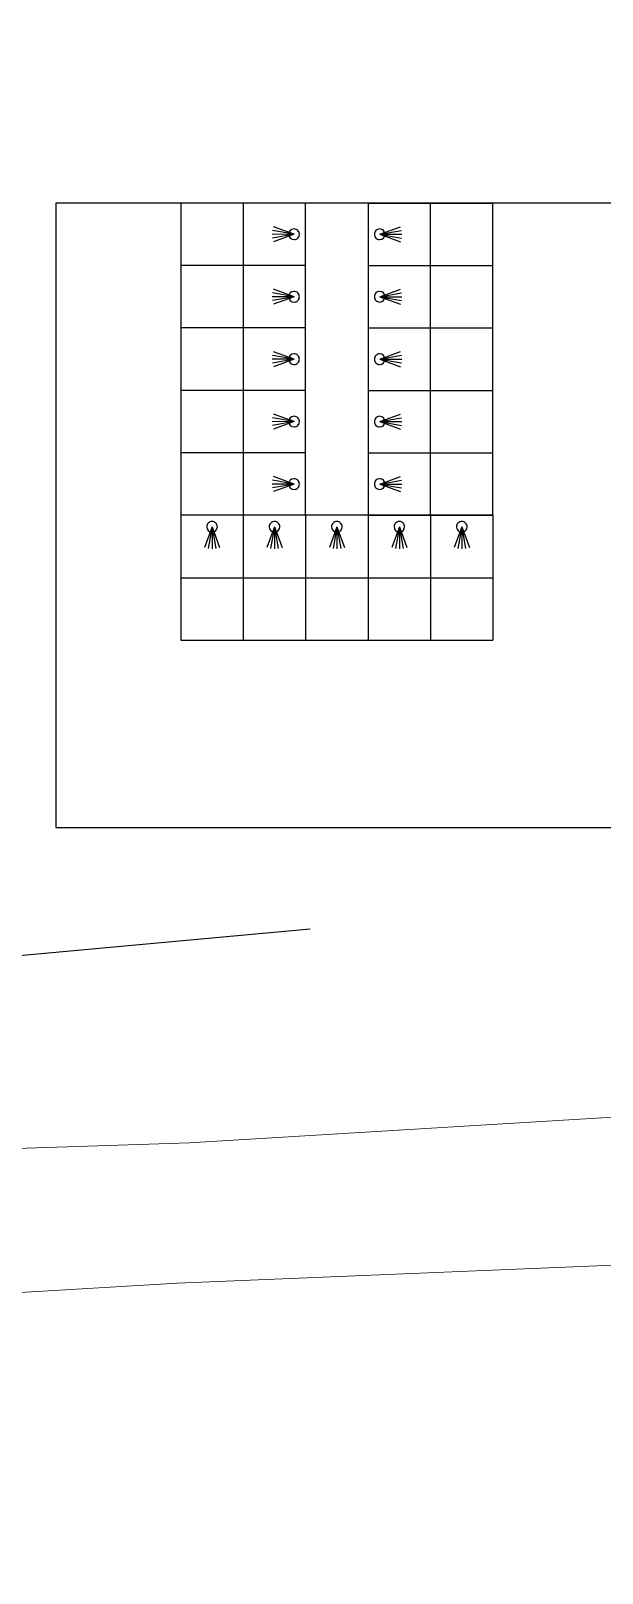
# Model space of a CAD drawing. Header units: millimetres. Extents: x 111563 to 112628, y 522776 to 523529.
# Drawn here: x 112145.6 to 112154.75, y 523242.06 to 523266.76 of the extents above; entities that cross this region are included whole.
import ezdxf

# ---------------------------------------------------------------- set-up
doc = ezdxf.new("R2010")
doc.units = ezdxf.units.MM
doc.linetypes.add('DASHED', pattern=[18, 12, -6])
for name, color, linetype, lineweight, true_color in [('FIELD A - talud basis', 253, 'Continuous', 0, 0xadadad), ('FIELD A - talud plateau', 253, 'Continuous', 0, 0xadadad), ('FIELD N-O-Q - hull', 18, 'Continuous', 0, 0x000000), ('Pipes - water', 5, 'DASHED', 25, 0x0000ff), ('V00 kant verhard', 253, 'Continuous', 0, 0xadadad)]:
    doc.layers.add(name, color=color, linetype=linetype, lineweight=lineweight, true_color=true_color)
doc.layers.add('toilet', color=18, linetype='Continuous', true_color=0x000000)

msp = doc.modelspace()

# ---------------------------------------------------------------- hatches: boundary and pattern name
at = {"layer": 'FIELD N-O-Q - hull'}
h = msp.add_hatch(dxfattribs=at)
h.set_pattern_fill('AR-B816', color=256, scale=1000, style=0)
h.paths.add_polyline_path([(112104.1131, 523428.83168), (112259.20185, 523474.28717), (112262.73937, 523319.31976), (112187.88576, 523319.44031), (112192.07783, 523173.24212), (112050.76029, 523122.41024), (111962.59473, 523365.03129), (112106.90715, 523415.11788)], flags=0)
at = {"layer": 'V00 kant verhard'}
h = msp.add_hatch(dxfattribs=at)
h.set_pattern_fill('AR-B816', color=256, scale=1000, style=0)
h.paths.add_polyline_path([(112627.903, 523527.23764), (112530.566, 523523.343), (112470.508, 523521.339), (112250.136, 523512.538), (112232.138, 523511.372), (112209.07328, 523507.80812), (112176.04435, 523497.34878), (112145.45738, 523486.9362), (112122.02906, 523478.47597), (112101.34175, 523473.3585), (112096.16551, 523474.12131), (112091.60479, 523475.87283), (112087.37467, 523477.0117), (112082.33108, 523477.49979), (112075.33512, 523476.52361), (112069.82603, 523473.93854), (112065.98458, 523469.41919), (112063.95088, 523464.22194), (112062.03015, 523460.26751), (112059.65749, 523458.2338), (112053.10443, 523454.95727), (112045.08258, 523450.5509), (112027.90905, 523442.75502), (111977.74425, 523423.88673), (111968.472, 523419.474), (111943.43, 523405.653), (111913.759, 523389.75), (111893.101, 523379.078), (111856.481, 523362.188), (111832.057, 523351.451), (111790.216, 523335.613), (111696.025, 523301.114), (111604.124, 523267.735), (111597.716, 523265.419), (111592.013, 523263.358), (111564.203, 523253.30553), (111564.203, 523247.16755), (111590.937, 523256.883), (111599.753, 523260.087), (111603.433, 523261.424), (111658.83, 523281.405), (111683.966, 523290.714), (111739.147, 523310.825), (111798.108, 523332.5), (111846.428, 523351.628), (111885.622, 523369.01), (111909.176, 523380.637), (111924.485, 523388.786), (111939.759, 523397.227), (111968.801, 523413.129), (111979.6449, 523418.82803), (111994.69434, 523424.38683), (112031.30108, 523438.35163), (112044.31681, 523441.87672), (112056.51906, 523444.58833), (112063.29809, 523445.67298), (112068.04341, 523445.67298), (112071.29734, 523443.91043), (112076.58498, 523442.0123), (112081.02294, 523439.58514), (112084.68445, 523434.41979), (112090.37287, 523423.6968), (112094.68823, 523414.86994), (112101.19079, 523416.84175), (112098.47918, 523426.55835), (112095.31473, 523437.86306), (112094.18489, 523441.0266), (112094.07191, 523443.73821), (112094.97578, 523445.88491), (112098.5511, 523451.47965), (112100.07368, 523456.16576), (112101.31598, 523458.78113), (112104.06211, 523461.33111), (112109.89617, 523464.04662), (112138.20538, 523476.54172), (112193.45716, 523496.84626), (112211.80659, 523502.14627), (112241.433, 523506.322), (112270.728, 523507.824), (112491.463, 523516.319), (112537.339, 523518.279), (112627.903, 523521.60036)], flags=0)
edge = h.paths.add_edge_path(flags=0)
edge.add_arc((112082.02378, 523459.1117), 13.84051, 0, 360)

# ---------------------------------------------------------------- linework, layer by layer
at = {"layer": 'FIELD A - talud basis'}
msp.add_lwpolyline([(112166.976, 523371.829), (112167.466, 523355.319), (112167.96, 523335.682), (112168.922, 523315.362), (112169.334, 523295.011), (112169.894, 523274.78), (112170.531, 523257.51), (112170.475, 523251.688), (112170.32468, 523251.10843), (112169.966, 523250.629), (112169.966, 523250.629), (112169.34224, 523250.2861), (112168.631, 523250.258), (112168.631, 523250.258), (112164.827, 523249.943), (112164.782, 523249.962), (112148.141, 523248.949), (112131.646, 523248.409), (112106.955, 523247.668), (112087.181, 523246.784), (112066.876, 523246.163), (112047.566, 523245.623)], dxfattribs=at)
at = {"layer": 'FIELD A - talud plateau'}
msp.add_lwpolyline([(112036.491, 523243.738), (112041.371, 523243.174), (112046.879, 523243.202), (112057.464, 523243.634), (112067.001, 523243.773), (112086.914, 523244.263), (112106.868, 523245.117), (112127.969, 523245.518), (112147.949, 523246.702), (112165.53, 523247.429), (112170.518, 523247.345), (112171.59709, 523247.72117), (112172.438, 523248.495), (112172.438, 523248.495), (112172.915, 523249.6004), (112172.887, 523250.804), (112172.887, 523250.804), (112172.972, 523257.486), (112173.326, 523275.049), (112172.465, 523295.098), (112172.422, 523315.051), (112171.278, 523334.768), (112170.74, 523354.659), (112170.017, 523373.894)], dxfattribs=at)
at = {"layer": 'Pipes - water'}
msp.add_line((112168, 523254), (112102, 523248), dxfattribs=at)
at = {"layer": 'toilet'}
for p, q in [((112166, 523264), (112146, 523264)), ((112146, 523264), (112146, 523254)), ((112148, 523264), (112148, 523263)), ((112150, 523264), (112148, 523264)), ((112149, 523264), (112149, 523263)), ((112150, 523263), (112150, 523264)), ((112151, 523264), (112151, 523263)), ((112151, 523264), (112153, 523264)), ((112152, 523263), (112152, 523264)), ((112153, 523263), (112153, 523264)), ((112149.8146, 523263.49977), (112149.46143, 523263.49922)), ((112149.8146, 523263.49977), (112149.4667, 523263.56057)), ((112149.8146, 523263.49977), (112149.46689, 523263.43792)), ((112149.8146, 523263.49977), (112149.48255, 523263.62009)), ((112149.8146, 523263.49977), (112149.48293, 523263.37852)), ((112151.18517, 523263.5856), (112151.18517, 523263.5856)), ((112151.1854, 523263.50023), (112151.51707, 523263.62148)), ((112151.1854, 523263.50023), (112151.53311, 523263.56208)), ((112151.1854, 523263.50023), (112151.53857, 523263.50078)), ((112151.1854, 523263.50023), (112151.5333, 523263.43943)), ((112151.1854, 523263.50023), (112151.51745, 523263.37991)), ((112149.81483, 523263.4144), (112149.81483, 523263.4144)), ((112150, 523263), (112148, 523263)), ((112148, 523263), (112148, 523262)), ((112149, 523263), (112149, 523262)), ((112150, 523262), (112150, 523263)), ((112151, 523263), (112151, 523262)), ((112151, 523263), (112153, 523263)), ((112152, 523262), (112152, 523263)), ((112153, 523262), (112153, 523263)), ((112149.8146, 523262.49977), (112149.46143, 523262.49922)), ((112149.8146, 523262.49977), (112149.4667, 523262.56057)), ((112149.8146, 523262.49977), (112149.46689, 523262.43792)), ((112149.8146, 523262.49977), (112149.48255, 523262.62009)), ((112149.8146, 523262.49977), (112149.48293, 523262.37852)), ((112151.18517, 523262.5856), (112151.18517, 523262.5856)), ((112151.1854, 523262.50023), (112151.51707, 523262.62148)), ((112151.1854, 523262.50023), (112151.53311, 523262.56208)), ((112151.1854, 523262.50023), (112151.53857, 523262.50078)), ((112151.1854, 523262.50023), (112151.5333, 523262.43943)), ((112151.1854, 523262.50023), (112151.51745, 523262.37991)), ((112149.81483, 523262.4144), (112149.81483, 523262.4144)), ((112150, 523262), (112148, 523262)), ((112148, 523262), (112148, 523261)), ((112149, 523262), (112149, 523261)), ((112150, 523261), (112150, 523262)), ((112151, 523262), (112151, 523261)), ((112151, 523262), (112153, 523262)), ((112152, 523261), (112152, 523262)), ((112153, 523261), (112153, 523262)), ((112149.8146, 523261.49977), (112149.46143, 523261.49922)), ((112149.8146, 523261.49977), (112149.4667, 523261.56057)), ((112149.8146, 523261.49977), (112149.46689, 523261.43792)), ((112149.8146, 523261.49977), (112149.48255, 523261.62009)), ((112149.8146, 523261.49977), (112149.48293, 523261.37852)), ((112151.18517, 523261.5856), (112151.18517, 523261.5856)), ((112151.1854, 523261.50023), (112151.51707, 523261.62148)), ((112151.1854, 523261.50023), (112151.53311, 523261.56208)), ((112151.1854, 523261.50023), (112151.53857, 523261.50078)), ((112151.1854, 523261.50023), (112151.5333, 523261.43943)), ((112151.1854, 523261.50023), (112151.51745, 523261.37991)), ((112149.81483, 523261.4144), (112149.81483, 523261.4144)), ((112150, 523261), (112148, 523261)), ((112148, 523261), (112148, 523260)), ((112149, 523261), (112149, 523260)), ((112150, 523260), (112150, 523261)), ((112151, 523261), (112151, 523260)), ((112151, 523261), (112153, 523261)), ((112152, 523260), (112152, 523261)), ((112153, 523260), (112153, 523261)), ((112149.8146, 523260.49977), (112149.4667, 523260.56057)), ((112149.8146, 523260.49977), (112149.48255, 523260.62009)), ((112151.18517, 523260.5856), (112151.18517, 523260.5856)), ((112151.1854, 523260.50023), (112151.51707, 523260.62148)), ((112151.1854, 523260.50023), (112151.53311, 523260.56208)), ((112149.8146, 523260.49977), (112149.46143, 523260.49922)), ((112149.8146, 523260.49977), (112149.46689, 523260.43792)), ((112149.8146, 523260.49977), (112149.48293, 523260.37852)), ((112149.81483, 523260.4144), (112149.81483, 523260.4144)), ((112151.1854, 523260.50023), (112151.53857, 523260.50078)), ((112151.1854, 523260.50023), (112151.5333, 523260.43943)), ((112151.1854, 523260.50023), (112151.51745, 523260.37991)), ((112148, 523260), (112148, 523259)), ((112150, 523260), (112148, 523260)), ((112149, 523260), (112149, 523259)), ((112150, 523259), (112150, 523260)), ((112151, 523260), (112151, 523259)), ((112151, 523260), (112153, 523260)), ((112152, 523259), (112152, 523260)), ((112153, 523259), (112153, 523260)), ((112149.8146, 523259.49977), (112149.4667, 523259.56057)), ((112149.8146, 523259.49977), (112149.48255, 523259.62009)), ((112151.18517, 523259.5856), (112151.18517, 523259.5856)), ((112151.1854, 523259.50023), (112151.51707, 523259.62148)), ((112151.1854, 523259.50023), (112151.53311, 523259.56208)), ((112149.8146, 523259.49977), (112149.46143, 523259.49922)), ((112149.8146, 523259.49977), (112149.46689, 523259.43792)), ((112149.8146, 523259.49977), (112149.48293, 523259.37852)), ((112149.81483, 523259.4144), (112149.81483, 523259.4144)), ((112151.1854, 523259.50023), (112151.53857, 523259.50078)), ((112151.1854, 523259.50023), (112151.5333, 523259.43943)), ((112151.1854, 523259.50023), (112151.51745, 523259.37991)), ((112150, 523259), (112148, 523259)), ((112149, 523259), (112148, 523259)), ((112148, 523259), (112148, 523257)), ((112148.50023, 523258.8146), (112148.37991, 523258.48255)), ((112148.50023, 523258.8146), (112148.43943, 523258.4667)), ((112148.50023, 523258.8146), (112148.62148, 523258.48293)), ((112148.50023, 523258.8146), (112148.56208, 523258.46689)), ((112148.50023, 523258.8146), (112148.50077, 523258.46143)), ((112148.5856, 523258.81483), (112148.5856, 523258.81483)), ((112150, 523259), (112149, 523259)), ((112149, 523259), (112149, 523257)), ((112149.50023, 523258.8146), (112149.37991, 523258.48255)), ((112149.50023, 523258.8146), (112149.43943, 523258.4667)), ((112149.50023, 523258.8146), (112149.62148, 523258.48293)), ((112149.50023, 523258.8146), (112149.56208, 523258.46689)), ((112149.50023, 523258.8146), (112149.50077, 523258.46143)), ((112149.5856, 523258.81483), (112149.5856, 523258.81483)), ((112151, 523259), (112150, 523259)), ((112150, 523259), (112150, 523257)), ((112150.50023, 523258.8146), (112150.37991, 523258.48255)), ((112150.50023, 523258.8146), (112150.43943, 523258.4667)), ((112150.50023, 523258.8146), (112150.62148, 523258.48293)), ((112150.50023, 523258.8146), (112150.56208, 523258.46689)), ((112150.50023, 523258.8146), (112150.50077, 523258.46143)), ((112150.5856, 523258.81483), (112150.5856, 523258.81483)), ((112151, 523259), (112153, 523259)), ((112152, 523259), (112151, 523259)), ((112151, 523259), (112151, 523257)), ((112151.50023, 523258.8146), (112151.37991, 523258.48255)), ((112151.50023, 523258.8146), (112151.43943, 523258.4667)), ((112151.50023, 523258.8146), (112151.62148, 523258.48293)), ((112151.50023, 523258.8146), (112151.56208, 523258.46689)), ((112151.50023, 523258.8146), (112151.50077, 523258.46143)), ((112151.5856, 523258.81483), (112151.5856, 523258.81483)), ((112153, 523259), (112152, 523259)), ((112152, 523259), (112152, 523257)), ((112152.50023, 523258.8146), (112152.37991, 523258.48255)), ((112152.50023, 523258.8146), (112152.43943, 523258.4667)), ((112152.50023, 523258.8146), (112152.62148, 523258.48293)), ((112152.50023, 523258.8146), (112152.56208, 523258.46689)), ((112152.50023, 523258.8146), (112152.50077, 523258.46143)), ((112152.5856, 523258.81483), (112152.5856, 523258.81483)), ((112153, 523259), (112153, 523257)), ((112148, 523258), (112149, 523258)), ((112149, 523258), (112150, 523258)), ((112150, 523258), (112151, 523258)), ((112151, 523258), (112152, 523258)), ((112152, 523258), (112153, 523258)), ((112148, 523257), (112149, 523257)), ((112149, 523257), (112150, 523257)), ((112150, 523257), (112151, 523257)), ((112151, 523257), (112152, 523257)), ((112152, 523257), (112153, 523257)), ((112146, 523254), (112166, 523254))]:
    msp.add_line(p, q, dxfattribs=at)
for centre, radius, start, end in [((112149.81459, 523263.49974), 0.08544, 90.124015, 180.109898), ((112149.81458, 523263.49983), 0.08543, 180.169336, 270.168538), ((112149.81467, 523263.49984), 0.08533, 0.107529, 90.178495), ((112149.81464, 523263.49976), 0.08536, 270.124978, 0.161045), ((112151.18536, 523263.50024), 0.08536, 90.124978, 180.161045), ((112151.18533, 523263.50016), 0.08533, 180.107529, 270.178495), ((112151.18542, 523263.50017), 0.08543, 0.169336, 90.168538), ((112151.18541, 523263.50026), 0.08544, 270.124015, 0.109898), ((112149.81459, 523262.49974), 0.08544, 90.124015, 180.109898), ((112149.81458, 523262.49983), 0.08543, 180.169336, 270.168538), ((112149.81467, 523262.49984), 0.08533, 0.107529, 90.178495), ((112149.81464, 523262.49976), 0.08536, 270.124978, 0.161045), ((112151.18536, 523262.50024), 0.08536, 90.124978, 180.161045), ((112151.18533, 523262.50016), 0.08533, 180.107529, 270.178495), ((112151.18542, 523262.50017), 0.08543, 0.169336, 90.168538), ((112151.18541, 523262.50026), 0.08544, 270.124015, 0.109898), ((112149.81459, 523261.49974), 0.08544, 90.124015, 180.109898), ((112149.81458, 523261.49983), 0.08543, 180.169336, 270.168538), ((112149.81467, 523261.49984), 0.08533, 0.107529, 90.178495), ((112149.81464, 523261.49976), 0.08536, 270.124978, 0.161045), ((112151.18536, 523261.50024), 0.08536, 90.124978, 180.161045), ((112151.18533, 523261.50016), 0.08533, 180.107529, 270.178495), ((112151.18542, 523261.50017), 0.08543, 0.169336, 90.168538), ((112151.18541, 523261.50026), 0.08544, 270.124015, 0.109898), ((112149.81459, 523260.49974), 0.08544, 90.124015, 180.109898), ((112149.81467, 523260.49984), 0.08533, 0.107529, 90.178495), ((112151.18536, 523260.50024), 0.08536, 90.124978, 180.161045), ((112151.18542, 523260.50017), 0.08543, 0.169336, 90.168538), ((112149.81458, 523260.49983), 0.08543, 180.169336, 270.168538), ((112149.81464, 523260.49976), 0.08536, 270.124978, 0.161045), ((112151.18533, 523260.50016), 0.08533, 180.107529, 270.178495), ((112151.18541, 523260.50026), 0.08544, 270.124015, 0.109898), ((112149.81459, 523259.49974), 0.08544, 90.124015, 180.109898), ((112149.81467, 523259.49984), 0.08533, 0.107529, 90.178495), ((112151.18536, 523259.50024), 0.08536, 90.124978, 180.161045), ((112151.18542, 523259.50017), 0.08543, 0.169336, 90.168538), ((112149.81458, 523259.49983), 0.08543, 180.169336, 270.168538), ((112149.81464, 523259.49976), 0.08536, 270.124978, 0.161045), ((112151.18533, 523259.50016), 0.08533, 180.107529, 270.178495), ((112151.18541, 523259.50026), 0.08544, 270.124015, 0.109898), ((112148.50016, 523258.81467), 0.08533, 90.107529, 180.178495), ((112148.50026, 523258.81459), 0.08544, 180.124015, 270.109898), ((112148.50024, 523258.81464), 0.08536, 0.124978, 90.161045), ((112148.50017, 523258.81458), 0.08543, 270.169336, 0.168538), ((112149.50016, 523258.81467), 0.08533, 90.107529, 180.178495), ((112149.50026, 523258.81459), 0.08544, 180.124015, 270.109898), ((112149.50024, 523258.81464), 0.08536, 0.124978, 90.161045), ((112149.50017, 523258.81458), 0.08543, 270.169336, 0.168538), ((112150.50016, 523258.81467), 0.08533, 90.107529, 180.178495), ((112150.50026, 523258.81459), 0.08544, 180.124015, 270.109898), ((112150.50024, 523258.81464), 0.08536, 0.124978, 90.161045), ((112150.50017, 523258.81458), 0.08543, 270.169336, 0.168538), ((112151.50016, 523258.81467), 0.08533, 90.107529, 180.178495), ((112151.50026, 523258.81459), 0.08544, 180.124015, 270.109898), ((112151.50024, 523258.81464), 0.08536, 0.124978, 90.161045), ((112151.50017, 523258.81458), 0.08543, 270.169336, 0.168538), ((112152.50016, 523258.81467), 0.08533, 90.107529, 180.178495), ((112152.50026, 523258.81459), 0.08544, 180.124015, 270.109898), ((112152.50024, 523258.81464), 0.08536, 0.124978, 90.161045), ((112152.50017, 523258.81458), 0.08543, 270.169336, 0.168538)]:
    msp.add_arc(centre, radius, start, end, dxfattribs=at)

doc.saveas('drawing.dxf')
